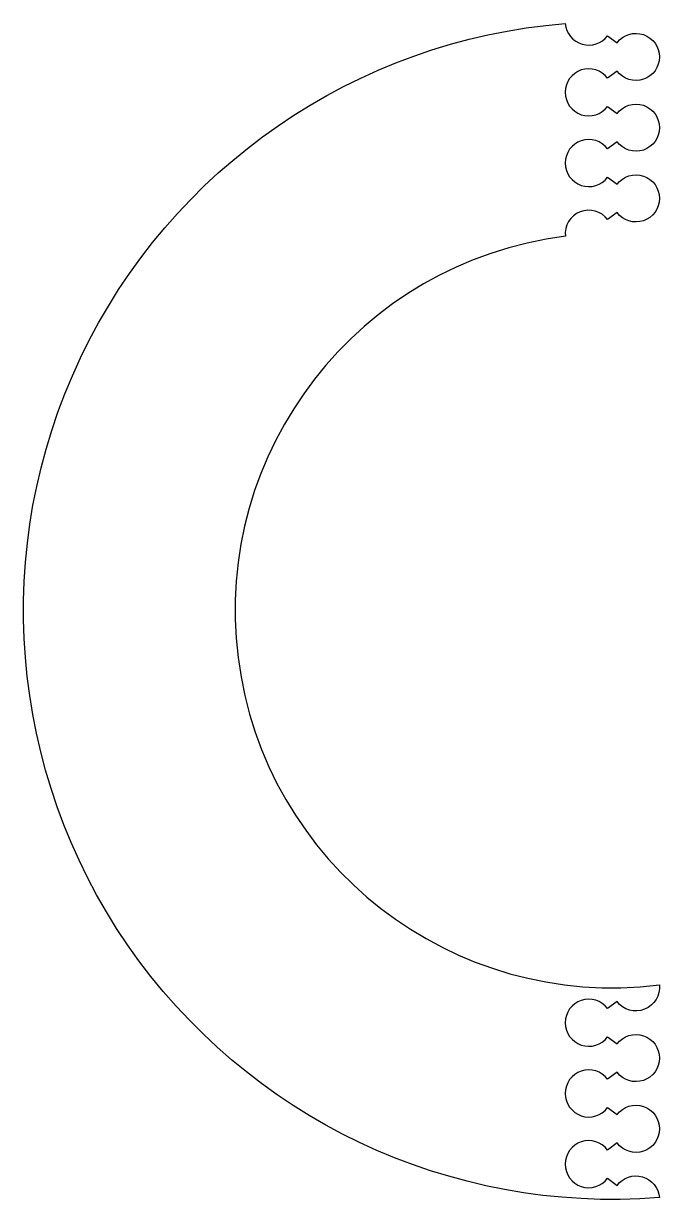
# Model space of a CAD drawing. Header units: millimetres. Extents: x -125 to 10, y -125 to 125.
import ezdxf

# ---------------------------------------------------------------- set-up
doc = ezdxf.new("R2010")
doc.units = ezdxf.units.MM
doc.layers.get('0').update_dxf_attribs({"linetype": 'CONTINUOUS'})

msp = doc.modelspace()

# ---------------------------------------------------------------- linework, layer by layer
msp.add_lwpolyline([(1, -121.91, -0.689922), (9.98, -124.5, -1), (-9.98, 124.5, 0.689922), (-1, 121.91), (1, 120.41, -2.998753), (1, 114.41), (-1, 112.91, 2.998801), (-1, 106.91), (1, 105.41, -2.998753), (1, 99.41), (-1, 97.91, 2.998823), (-1, 91.91), (1, 90.41, -2.998737), (1, 84.41), (-1, 82.91, 0.762157), (-9.97, 79.38, 1), (9.97, -79.38, -0.762157), (1, -82.91), (-1, -84.41, 2.998737), (-1, -90.41), (1, -91.91, -2.998823), (1, -97.91), (-1, -99.41, 2.998753), (-1, -105.41), (1, -106.91, -2.998801), (1, -112.91), (-1, -114.41, 2.998753), (-1, -120.41)], format="xyb", close=True)

doc.saveas('drawing.dxf')
